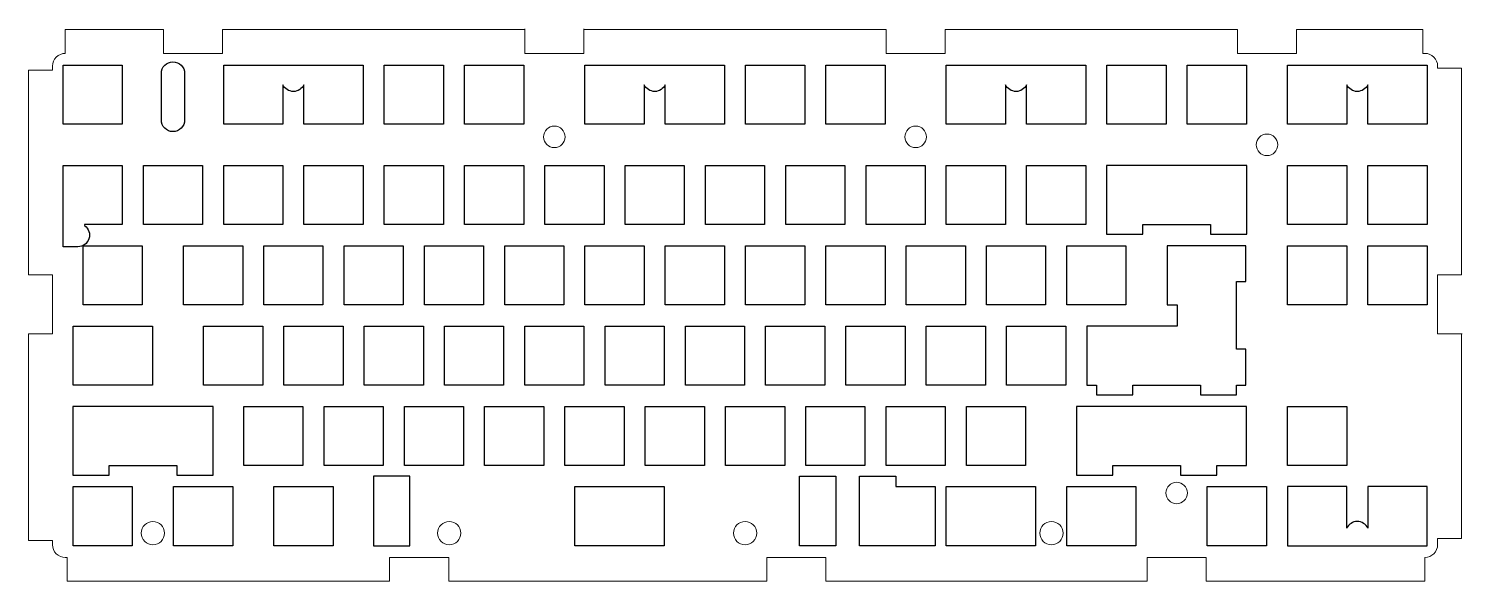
# Model space of a CAD drawing. Header units: millimetres. Extents: x 152 to 491, y 111 to 241.
import ezdxf

# ---------------------------------------------------------------- set-up
doc = ezdxf.new("R2010")
doc.units = ezdxf.units.MM

msp = doc.modelspace()

# ---------------------------------------------------------------- linework, layer by layer
at = {"linetype": 'Continuous'}
msp.add_line((423.6, 157.11), (423.6, 157), dxfattribs=at)
at = {"color": 7, "linetype": 'Continuous', "lineweight": 15}
for points in [[(151.82, 169.24), (157.47, 169.24), (157.47, 183.24), (151.82, 183.24), (151.82, 231.61), (157.47, 231.61), (157.47, 232.61, -0.414214), (160.47, 235.61), (160.47, 241.26), (183.72, 241.26), (183.72, 235.61), (197.72, 235.61), (197.72, 241.26), (269.22, 241.26)], [(283.22, 241.26), (354.72, 241.26), (354.72, 235.61), (368.72, 235.61), (368.72, 241.26), (437.85, 241.26), (437.85, 235.61), (451.85, 235.61), (451.85, 241.26), (481.72, 241.26), (481.72, 235.61), (482.22, 235.61, -0.414214), (485.22, 232.61), (485.22, 232.11), (490.87, 232.11), (490.87, 183.24), (485.22, 183.24), (485.22, 169.24), (491.07, 169.24)], [(490.87, 169.24), (490.87, 120.86), (485.22, 120.86), (485.22, 119.36, -0.414214), (482.22, 116.36), (482.22, 110.71), (430.47, 110.71), (430.47, 116.36), (416.47, 116.36), (416.47, 110.71), (340.47, 110.71), (340.47, 116.36), (326.47, 116.36), (326.47, 110.71), (251.22, 110.71), (251.22, 116.36), (237.22, 116.36), (237.22, 110.71), (160.97, 110.71), (160.97, 116.36), (160.47, 116.36, -0.414214), (157.47, 119.36), (157.47, 120.36), (151.82, 120.36), (151.82, 169.24)]]:
    msp.add_lwpolyline(points, format="xyb", dxfattribs=at)
msp.add_lwpolyline([(269.22, 241.46), (269.22, 235.61), (283.22, 235.61), (283.22, 241.46)], dxfattribs=at)
for points in [[(173.97, 232.86), (173.97, 218.86), (159.97, 218.86), (159.97, 232.86)], [(249.97, 232.86), (249.97, 218.86), (235.97, 218.86), (235.97, 232.86)], [(268.97, 232.86), (268.97, 218.86), (254.97, 218.86), (254.97, 232.86)], [(335.47, 232.86), (335.47, 218.86), (321.47, 218.86), (321.47, 232.86)], [(354.47, 232.86), (354.47, 218.86), (340.47, 218.86), (340.47, 232.86)], [(420.97, 232.86), (420.97, 218.86), (406.97, 218.86), (406.97, 232.86)], [(439.97, 232.86), (439.97, 218.86), (425.97, 218.86), (425.97, 232.86)], [(192.97, 209.11), (192.97, 195.11), (178.97, 195.11), (178.97, 209.11)], [(211.97, 209.11), (211.97, 195.11), (197.97, 195.11), (197.97, 209.11)], [(230.97, 209.11), (230.97, 195.11), (216.97, 195.11), (216.97, 209.11)], [(249.97, 209.11), (249.97, 195.11), (235.97, 195.11), (235.97, 209.11)], [(268.97, 209.11), (268.97, 195.11), (254.97, 195.11), (254.97, 209.11)], [(287.97, 209.11), (287.97, 195.11), (273.97, 195.11), (273.97, 209.11)], [(306.97, 209.11), (306.97, 195.11), (292.97, 195.11), (292.97, 209.11)], [(325.97, 209.11), (325.97, 195.11), (311.97, 195.11), (311.97, 209.11)], [(344.97, 209.11), (344.97, 195.11), (330.97, 195.11), (330.97, 209.11)], [(363.97, 209.11), (363.97, 195.11), (349.97, 195.11), (349.97, 209.11)], [(382.97, 209.11), (382.97, 195.11), (368.97, 195.11), (368.97, 209.11)], [(401.97, 209.11), (401.97, 195.11), (387.97, 195.11), (387.97, 209.11)], [(463.72, 209.11), (463.72, 195.11), (449.72, 195.11), (449.72, 209.11)], [(482.72, 209.11), (482.72, 195.11), (468.72, 195.11), (468.72, 209.11)], [(178.72, 190.11), (178.72, 176.11), (164.72, 176.11), (164.72, 190.11)], [(202.47, 190.11), (202.47, 176.11), (188.47, 176.11), (188.47, 190.11)], [(221.47, 190.11), (221.47, 176.11), (207.47, 176.11), (207.47, 190.11)], [(240.47, 190.11), (240.47, 176.11), (226.47, 176.11), (226.47, 190.11)], [(259.47, 190.11), (259.47, 176.11), (245.47, 176.11), (245.47, 190.11)], [(278.47, 190.11), (278.47, 176.11), (264.47, 176.11), (264.47, 190.11)], [(297.47, 190.11), (297.47, 176.11), (283.47, 176.11), (283.47, 190.11)], [(316.47, 190.11), (316.47, 176.11), (302.47, 176.11), (302.47, 190.11)], [(335.47, 190.11), (335.47, 176.11), (321.47, 176.11), (321.47, 190.11)], [(354.47, 190.11), (354.47, 176.11), (340.47, 176.11), (340.47, 190.11)], [(373.47, 190.11), (373.47, 176.11), (359.47, 176.11), (359.47, 190.11)], [(392.47, 190.11), (392.47, 176.11), (378.47, 176.11), (378.47, 190.11)], [(411.47, 190.11), (411.47, 176.11), (397.47, 176.11), (397.47, 190.11)], [(463.72, 190.11), (463.72, 176.11), (449.72, 176.11), (449.72, 190.11)], [(482.72, 190.11), (482.72, 176.11), (468.72, 176.11), (468.72, 190.11)], [(181.1, 157.11), (162.35, 157.11), (162.35, 171.11), (181.1, 171.11)], [(207.22, 171.11), (207.22, 157.11), (193.22, 157.11), (193.22, 171.11)], [(226.22, 171.11), (226.22, 157.11), (212.22, 157.11), (212.22, 171.11)], [(245.22, 171.11), (245.22, 157.11), (231.22, 157.11), (231.22, 171.11)], [(264.22, 171.11), (264.22, 157.11), (250.22, 157.11), (250.22, 171.11)], [(283.22, 171.11), (283.22, 157.11), (269.22, 157.11), (269.22, 171.11)], [(302.22, 171.11), (302.22, 157.11), (288.22, 157.11), (288.22, 171.11)], [(321.22, 171.11), (321.22, 157.11), (307.22, 157.11), (307.22, 171.11)], [(340.22, 171.11), (340.22, 157.11), (326.22, 157.11), (326.22, 171.11)], [(359.22, 171.11), (359.22, 157.11), (345.22, 157.11), (345.22, 171.11)], [(378.22, 171.11), (378.22, 157.11), (364.22, 157.11), (364.22, 171.11)], [(397.22, 171.11), (397.22, 157.11), (383.22, 157.11), (383.22, 171.11)], [(216.72, 152.11), (216.72, 138.11), (202.72, 138.11), (202.72, 152.11)], [(235.72, 152.11), (235.72, 138.11), (221.72, 138.11), (221.72, 152.11)], [(254.72, 152.11), (254.72, 138.11), (240.72, 138.11), (240.72, 152.11)], [(273.72, 152.11), (273.72, 138.11), (259.72, 138.11), (259.72, 152.11)], [(292.72, 152.11), (292.72, 138.11), (278.72, 138.11), (278.72, 152.11)], [(311.72, 152.11), (311.72, 138.11), (297.72, 138.11), (297.72, 152.11)], [(330.72, 152.11), (330.72, 138.11), (316.72, 138.11), (316.72, 152.11)], [(349.72, 152.11), (349.72, 138.11), (335.72, 138.11), (335.72, 152.11)], [(368.72, 152.11), (368.72, 138.11), (354.72, 138.11), (354.72, 152.11)], [(387.72, 152.11), (387.72, 138.11), (373.72, 138.11), (373.72, 152.11)], [(463.72, 152.11), (463.72, 138.11), (449.72, 138.11), (449.72, 152.11)], [(176.35, 133.11), (176.35, 119.11), (162.35, 119.11), (162.35, 133.11)], [(200.1, 133.11), (200.1, 119.11), (186.1, 119.11), (186.1, 133.11)], [(223.85, 133.11), (223.85, 119.11), (209.85, 119.11), (209.85, 133.11)], [(281.1, 119.11), (281.1, 133.11), (302.22, 133.11), (302.22, 119.11)], [(390.1, 119.11), (368.97, 119.11), (368.97, 133.11), (390.1, 133.11)], [(413.85, 119.11), (397.47, 119.11), (397.47, 133.11), (413.85, 133.11)], [(444.72, 133.11), (444.72, 119.11), (430.72, 119.11), (430.72, 133.11)]]:
    msp.add_lwpolyline(points, close=True)
for points in [[(188.72, 230.86), (188.72, 219.86, -1), (183.22, 219.86), (183.22, 230.86, -1)], [(211.97, 228.21), (211.97, 218.86), (197.97, 218.86), (197.97, 232.86), (230.97, 232.86), (230.97, 218.86), (216.97, 218.86), (216.97, 228.21, -0.641742)], [(297.47, 228.21), (297.47, 218.86), (283.47, 218.86), (283.47, 232.86), (316.47, 232.86), (316.47, 218.86), (302.47, 218.86), (302.47, 228.21, -0.641742)], [(382.97, 228.21), (382.97, 218.86), (368.97, 218.86), (368.97, 232.86), (401.97, 232.86), (401.97, 218.86), (387.97, 218.86), (387.97, 228.21, -0.641742)], [(463.72, 228.21), (463.72, 218.86), (449.72, 218.86), (449.72, 232.86), (482.72, 232.86), (482.72, 218.86), (468.72, 218.86), (468.72, 228.21, -0.641742)], [(163.47, 189.86), (159.97, 189.86), (159.97, 209.11), (173.97, 209.11), (173.97, 195.11), (165.06, 195.11), (165.06, 194.86, -0.732581)], [(468.72, 123.26, 0.641742), (463.72, 123.26), (463.72, 133.11), (449.72, 133.11), (449.72, 119.11), (482.72, 119.11), (482.72, 133.11), (468.72, 133.11)]]:
    msp.add_lwpolyline(points, format="xyb", close=True)
at = {"linetype": 'Continuous'}
for points in [[(406.86, 209.11), (406.86, 192.86), (415.46, 192.86), (415.46, 195.11), (431.49, 195.11), (431.49, 192.86), (440.09, 192.86), (440.09, 209.11)], [(439.85, 190.11), (421.22, 190.11), (421.22, 176.11), (423.6, 176.11), (423.6, 171.11), (402.22, 171.11), (402.22, 157.11), (404.49, 157.11), (404.49, 154.86), (413.09, 154.86), (413.09, 157.11), (429.11, 157.11), (429.11, 154.86), (437.6, 154.86), (437.6, 157.11), (439.85, 157.11), (439.85, 165.6), (437.6, 165.6), (437.6, 181.62), (439.85, 181.62)], [(162.24, 152.11), (162.24, 135.86), (170.84, 135.86), (170.84, 138.11), (186.86, 138.11), (186.86, 135.86), (195.46, 135.86), (195.46, 152.11)], [(439.97, 138.11), (439.97, 152.11), (399.74, 152.11), (399.74, 135.86), (408.34, 135.86), (408.34, 138.11), (424.36, 138.11), (424.36, 135.86), (432.96, 135.86), (432.96, 138.11)], [(241.99, 119.11), (241.99, 135.61), (233.39, 135.61), (233.39, 119.11)], [(334.21, 119.11), (334.21, 135.61), (342.81, 135.61), (342.81, 119.11)], [(366.35, 119.11), (348.46, 119.11), (348.46, 135.61), (357.06, 135.61), (357.06, 133.11), (366.35, 133.11)]]:
    msp.add_lwpolyline(points, close=True, dxfattribs=at)
at = {"color": 7, "linetype": 'Continuous', "lineweight": 15}
for centre, radius in [((276.22, 215.86), 2.55), ((361.72, 215.86), 2.55), ((444.85, 213.99), 2.55), ((423.47, 131.61), 2.55), ((181.22, 122.11), 2.75), ((251.35, 122.11), 2.75), ((321.35, 122.11), 2.75), ((393.85, 122.11), 2.75)]:
    msp.add_circle(centre, radius, dxfattribs=at)

doc.saveas('drawing.dxf')
